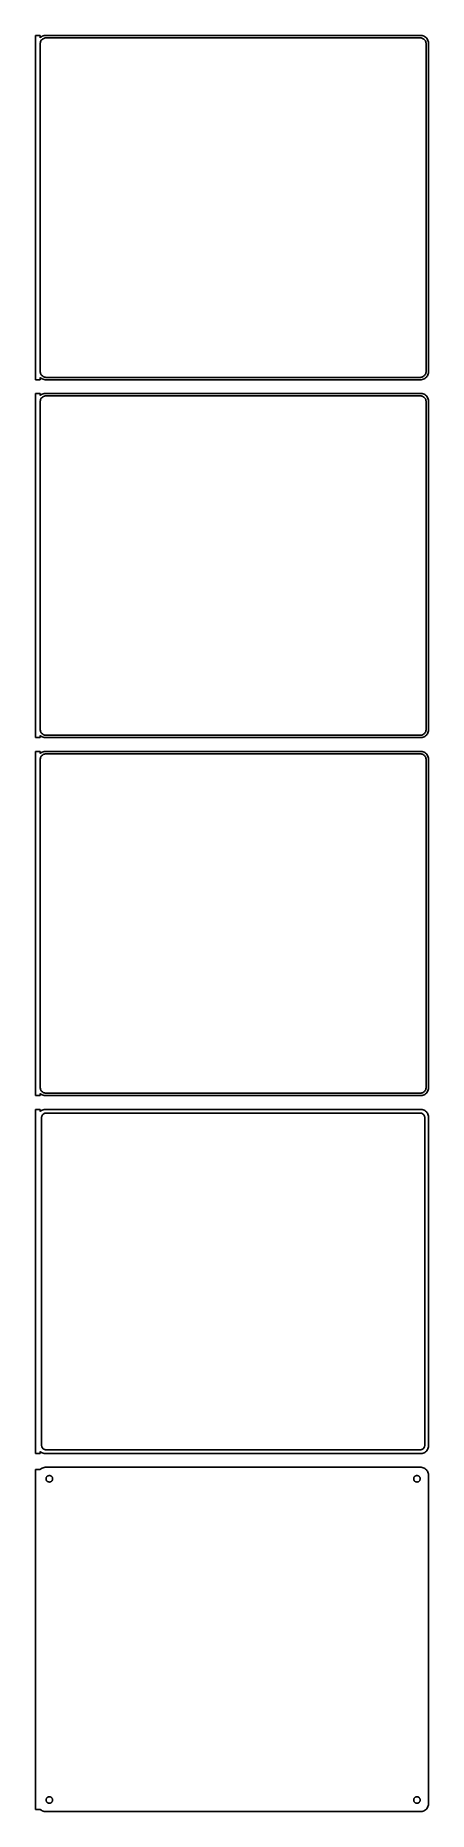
# Model space of a CAD drawing. Header units: metres. Extents: x -129 to 128, y 1058 to 2218.
import ezdxf

# ---------------------------------------------------------------- set-up
doc = ezdxf.new("R2010")
doc.units = ezdxf.units.M

msp = doc.modelspace()

# ---------------------------------------------------------------- linework, layer by layer
for p, q in [((-126, 2218.49), (-129, 2218.49)), ((-129, 2218.49), (-129, 1993.51)), ((-126, 2217.06), (-126, 2218.49)), ((-125.179, 2217.72), (-125.687, 2217.35)), ((-124.629, 2218.02), (-125.179, 2217.72)), ((-124.045, 2218.26), (-124.629, 2218.02)), ((-123.437, 2218.41), (-124.045, 2218.26)), ((-122.814, 2218.49), (-123.437, 2218.41)), ((122.814, 2218.49), (-122.814, 2218.49)), ((123.437, 2218.41), (122.814, 2218.49)), ((124.045, 2218.26), (123.437, 2218.41)), ((124.629, 2218.02), (124.045, 2218.26)), ((125.179, 2217.72), (124.629, 2218.02)), ((125.687, 2217.35), (125.179, 2217.72)), ((-125.687, 2217.35), (-126, 2217.06)), ((-126, 2213), (-125.968, 2213.5)), ((-126, 1999), (-126, 2213)), ((-125.968, 2213.5), (-125.874, 2213.99)), ((-125.874, 2213.99), (-125.719, 2214.47)), ((-125.719, 2214.47), (-125.505, 2214.93)), ((-125.505, 2214.93), (-125.236, 2215.35)), ((-125.236, 2215.35), (-124.916, 2215.74)), ((-124.916, 2215.74), (-124.55, 2216.08)), ((-124.55, 2216.08), (-124.143, 2216.38)), ((-124.143, 2216.38), (-123.703, 2216.62)), ((-123.703, 2216.62), (-123.236, 2216.8)), ((-123.236, 2216.8), (-122.75, 2216.93)), ((-122.75, 2216.93), (-122.251, 2216.99)), ((-122.251, 2216.99), (122.251, 2216.99)), ((122.251, 2216.99), (122.75, 2216.93)), ((122.75, 2216.93), (123.236, 2216.8)), ((123.236, 2216.8), (123.703, 2216.62)), ((123.703, 2216.62), (124.143, 2216.38)), ((124.143, 2216.38), (124.55, 2216.08)), ((124.55, 2216.08), (124.916, 2215.74)), ((124.916, 2215.74), (125.236, 2215.35)), ((125.236, 2215.35), (125.505, 2214.93)), ((125.505, 2214.93), (125.719, 2214.47)), ((126.145, 2216.92), (125.687, 2217.35)), ((125.719, 2214.47), (125.874, 2213.99)), ((125.874, 2213.99), (125.968, 2213.5)), ((125.968, 2213.5), (126, 2213)), ((126, 2213), (126, 1999)), ((126.545, 2216.44), (126.145, 2216.92)), ((126.882, 2215.91), (126.545, 2216.44)), ((127.149, 2215.34), (126.882, 2215.91)), ((127.343, 2214.74), (127.149, 2215.34)), ((127.461, 2214.13), (127.343, 2214.74)), ((127.5, 2213.5), (127.461, 2214.13)), ((127.5, 1998.5), (127.5, 2213.5)), ((-125.968, 1998.5), (-126, 1999)), ((-125.874, 1998.01), (-125.968, 1998.5)), ((-125.719, 1997.53), (-125.874, 1998.01)), ((-125.505, 1997.07), (-125.719, 1997.53)), ((-125.236, 1996.65), (-125.505, 1997.07)), ((125.505, 1997.07), (125.236, 1996.65)), ((125.719, 1997.53), (125.505, 1997.07)), ((125.874, 1998.01), (125.719, 1997.53)), ((125.968, 1998.5), (125.874, 1998.01)), ((126, 1999), (125.968, 1998.5)), ((127.149, 1996.66), (127.343, 1997.26)), ((127.343, 1997.26), (127.461, 1997.87)), ((127.461, 1997.87), (127.5, 1998.5)), ((-129, 1993.51), (-126, 1993.51)), ((-126, 1994.94), (-125.687, 1994.65)), ((-126, 1993.51), (-126, 1994.94)), ((-125.687, 1994.65), (-125.179, 1994.28)), ((-124.916, 1996.26), (-125.236, 1996.65)), ((-125.179, 1994.28), (-124.629, 1993.98)), ((-124.55, 1995.92), (-124.916, 1996.26)), ((-124.629, 1993.98), (-124.045, 1993.74)), ((-124.143, 1995.62), (-124.55, 1995.92)), ((-123.703, 1995.38), (-124.143, 1995.62)), ((-124.045, 1993.74), (-123.437, 1993.59)), ((-123.236, 1995.2), (-123.703, 1995.38)), ((-123.437, 1993.59), (-122.814, 1993.51)), ((-122.75, 1995.07), (-123.236, 1995.2)), ((-122.814, 1993.51), (122.814, 1993.51)), ((-122.251, 1995.01), (-122.75, 1995.07)), ((122.251, 1995.01), (-122.251, 1995.01)), ((122.75, 1995.07), (122.251, 1995.01)), ((123.236, 1995.2), (122.75, 1995.07)), ((122.814, 1993.51), (123.437, 1993.59)), ((123.703, 1995.38), (123.236, 1995.2)), ((123.437, 1993.59), (124.045, 1993.74)), ((124.143, 1995.62), (123.703, 1995.38)), ((124.045, 1993.74), (124.629, 1993.98)), ((124.55, 1995.92), (124.143, 1995.62)), ((124.916, 1996.26), (124.55, 1995.92)), ((124.629, 1993.98), (125.179, 1994.28)), ((125.236, 1996.65), (124.916, 1996.26)), ((125.179, 1994.28), (125.687, 1994.65)), ((125.687, 1994.65), (126.145, 1995.08)), ((126.145, 1995.08), (126.545, 1995.56)), ((126.545, 1995.56), (126.882, 1996.09)), ((126.882, 1996.09), (127.149, 1996.66)), ((-126, 1984.49), (-129, 1984.49)), ((-129, 1984.49), (-129, 1759.51)), ((-126, 1983.06), (-126, 1984.49)), ((-125.687, 1983.35), (-126, 1983.06)), ((-126, 1979), (-125.968, 1979.5)), ((-126, 1765), (-126, 1979)), ((-125.968, 1979.5), (-125.874, 1979.99)), ((-125.874, 1979.99), (-125.719, 1980.47)), ((-125.719, 1980.47), (-125.505, 1980.93)), ((-125.179, 1983.72), (-125.687, 1983.35)), ((-125.505, 1980.93), (-125.236, 1981.35)), ((-125.236, 1981.35), (-124.916, 1981.74)), ((-124.629, 1984.02), (-125.179, 1983.72)), ((-124.916, 1981.74), (-124.55, 1982.08)), ((-124.045, 1984.26), (-124.629, 1984.02)), ((-124.55, 1982.08), (-124.143, 1982.38)), ((-124.143, 1982.38), (-123.703, 1982.62)), ((-123.437, 1984.41), (-124.045, 1984.26)), ((-123.703, 1982.62), (-123.236, 1982.8)), ((-122.814, 1984.49), (-123.437, 1984.41)), ((-123.236, 1982.8), (-122.75, 1982.93)), ((122.814, 1984.49), (-122.814, 1984.49)), ((-122.75, 1982.93), (-122.251, 1982.99)), ((-122.251, 1982.99), (122.251, 1982.99)), ((122.251, 1982.99), (122.75, 1982.93)), ((122.75, 1982.93), (123.236, 1982.8)), ((123.437, 1984.41), (122.814, 1984.49)), ((123.236, 1982.8), (123.703, 1982.62)), ((124.045, 1984.26), (123.437, 1984.41)), ((123.703, 1982.62), (124.143, 1982.38)), ((124.629, 1984.02), (124.045, 1984.26)), ((124.143, 1982.38), (124.55, 1982.08)), ((124.55, 1982.08), (124.916, 1981.74)), ((125.179, 1983.72), (124.629, 1984.02)), ((124.916, 1981.74), (125.236, 1981.35)), ((125.687, 1983.35), (125.179, 1983.72)), ((125.236, 1981.35), (125.505, 1980.93)), ((125.505, 1980.93), (125.719, 1980.47)), ((126.145, 1982.92), (125.687, 1983.35)), ((125.719, 1980.47), (125.874, 1979.99)), ((125.874, 1979.99), (125.968, 1979.5)), ((125.968, 1979.5), (126, 1979)), ((126, 1979), (126, 1765)), ((126.545, 1982.44), (126.145, 1982.92)), ((126.882, 1981.91), (126.545, 1982.44)), ((127.149, 1981.34), (126.882, 1981.91)), ((127.343, 1980.74), (127.149, 1981.34)), ((127.461, 1980.13), (127.343, 1980.74)), ((127.5, 1979.5), (127.461, 1980.13)), ((127.5, 1764.5), (127.5, 1979.5)), ((-125.968, 1764.5), (-126, 1765)), ((126, 1765), (125.968, 1764.5)), ((-129, 1759.51), (-126, 1759.51)), ((-126, 1760.94), (-125.687, 1760.65)), ((-126, 1759.51), (-126, 1760.94)), ((-125.874, 1764.01), (-125.968, 1764.5)), ((-125.719, 1763.53), (-125.874, 1764.01)), ((-125.505, 1763.07), (-125.719, 1763.53)), ((-125.687, 1760.65), (-125.179, 1760.28)), ((-125.236, 1762.65), (-125.505, 1763.07)), ((-124.916, 1762.26), (-125.236, 1762.65)), ((-125.179, 1760.28), (-124.629, 1759.98)), ((-124.55, 1761.92), (-124.916, 1762.26)), ((-124.629, 1759.98), (-124.045, 1759.74)), ((-124.143, 1761.62), (-124.55, 1761.92)), ((-123.703, 1761.38), (-124.143, 1761.62)), ((-124.045, 1759.74), (-123.437, 1759.59)), ((-123.236, 1761.2), (-123.703, 1761.38)), ((-123.437, 1759.59), (-122.814, 1759.51)), ((-122.75, 1761.07), (-123.236, 1761.2)), ((-122.814, 1759.51), (122.814, 1759.51)), ((-122.251, 1761.01), (-122.75, 1761.07)), ((122.251, 1761.01), (-122.251, 1761.01)), ((122.75, 1761.07), (122.251, 1761.01)), ((123.236, 1761.2), (122.75, 1761.07)), ((122.814, 1759.51), (123.437, 1759.59)), ((123.703, 1761.38), (123.236, 1761.2)), ((123.437, 1759.59), (124.045, 1759.74)), ((124.143, 1761.62), (123.703, 1761.38)), ((124.045, 1759.74), (124.629, 1759.98)), ((124.55, 1761.92), (124.143, 1761.62)), ((124.916, 1762.26), (124.55, 1761.92)), ((124.629, 1759.98), (125.179, 1760.28)), ((125.236, 1762.65), (124.916, 1762.26)), ((125.179, 1760.28), (125.687, 1760.65)), ((125.505, 1763.07), (125.236, 1762.65)), ((125.719, 1763.53), (125.505, 1763.07)), ((125.687, 1760.65), (126.145, 1761.08)), ((125.874, 1764.01), (125.719, 1763.53)), ((125.968, 1764.5), (125.874, 1764.01)), ((126.145, 1761.08), (126.545, 1761.56)), ((126.545, 1761.56), (126.882, 1762.09)), ((126.882, 1762.09), (127.149, 1762.66)), ((127.149, 1762.66), (127.343, 1763.26)), ((127.343, 1763.26), (127.461, 1763.87)), ((127.461, 1763.87), (127.5, 1764.5)), ((-126, 1750.49), (-129, 1750.49)), ((-129, 1750.49), (-129, 1525.51)), ((-126, 1749.06), (-126, 1750.49)), ((-125.687, 1749.35), (-126, 1749.06)), ((-126, 1745), (-125.968, 1745.5)), ((-126, 1531), (-126, 1745)), ((-125.968, 1745.5), (-125.874, 1745.99)), ((-125.874, 1745.99), (-125.719, 1746.47)), ((-125.719, 1746.47), (-125.505, 1746.93)), ((-125.179, 1749.72), (-125.687, 1749.35)), ((-125.505, 1746.93), (-125.236, 1747.35)), ((-125.236, 1747.35), (-124.916, 1747.74)), ((-124.629, 1750.02), (-125.179, 1749.72)), ((-124.916, 1747.74), (-124.55, 1748.08)), ((-124.045, 1750.26), (-124.629, 1750.02)), ((-124.55, 1748.08), (-124.143, 1748.38)), ((-124.143, 1748.38), (-123.703, 1748.62)), ((-123.437, 1750.41), (-124.045, 1750.26)), ((-123.703, 1748.62), (-123.236, 1748.8)), ((-122.814, 1750.49), (-123.437, 1750.41)), ((-123.236, 1748.8), (-122.75, 1748.93)), ((122.814, 1750.49), (-122.814, 1750.49)), ((-122.75, 1748.93), (-122.251, 1748.99)), ((-122.251, 1748.99), (122.251, 1748.99)), ((122.251, 1748.99), (122.75, 1748.93)), ((122.75, 1748.93), (123.236, 1748.8)), ((123.437, 1750.41), (122.814, 1750.49)), ((123.236, 1748.8), (123.703, 1748.62)), ((124.045, 1750.26), (123.437, 1750.41)), ((123.703, 1748.62), (124.143, 1748.38)), ((124.629, 1750.02), (124.045, 1750.26)), ((124.143, 1748.38), (124.55, 1748.08)), ((124.55, 1748.08), (124.916, 1747.74)), ((125.179, 1749.72), (124.629, 1750.02)), ((124.916, 1747.74), (125.236, 1747.35)), ((125.687, 1749.35), (125.179, 1749.72)), ((125.236, 1747.35), (125.505, 1746.93)), ((125.505, 1746.93), (125.719, 1746.47)), ((126.145, 1748.92), (125.687, 1749.35)), ((125.719, 1746.47), (125.874, 1745.99)), ((125.874, 1745.99), (125.968, 1745.5)), ((125.968, 1745.5), (126, 1745)), ((126, 1745), (126, 1531)), ((126.545, 1748.44), (126.145, 1748.92)), ((126.882, 1747.91), (126.545, 1748.44)), ((127.149, 1747.34), (126.882, 1747.91)), ((127.343, 1746.74), (127.149, 1747.34)), ((127.461, 1746.13), (127.343, 1746.74)), ((127.5, 1745.5), (127.461, 1746.13)), ((127.5, 1530.5), (127.5, 1745.5)), ((-129, 1525.51), (-126, 1525.51)), ((-125.968, 1530.5), (-126, 1531)), ((-126, 1526.94), (-125.687, 1526.65)), ((-126, 1525.51), (-126, 1526.94)), ((-125.874, 1530.01), (-125.968, 1530.5)), ((-125.719, 1529.53), (-125.874, 1530.01)), ((-125.505, 1529.07), (-125.719, 1529.53)), ((-125.687, 1526.65), (-125.179, 1526.28)), ((-125.236, 1528.65), (-125.505, 1529.07)), ((-124.916, 1528.26), (-125.236, 1528.65)), ((-125.179, 1526.28), (-124.629, 1525.98)), ((-124.55, 1527.92), (-124.916, 1528.26)), ((-124.629, 1525.98), (-124.045, 1525.74)), ((-124.143, 1527.62), (-124.55, 1527.92)), ((-123.703, 1527.38), (-124.143, 1527.62)), ((-124.045, 1525.74), (-123.437, 1525.59)), ((-123.236, 1527.2), (-123.703, 1527.38)), ((-123.437, 1525.59), (-122.814, 1525.51)), ((-122.75, 1527.07), (-123.236, 1527.2)), ((-122.814, 1525.51), (122.814, 1525.51)), ((-122.251, 1527.01), (-122.75, 1527.07)), ((122.251, 1527.01), (-122.251, 1527.01)), ((122.75, 1527.07), (122.251, 1527.01)), ((123.236, 1527.2), (122.75, 1527.07)), ((122.814, 1525.51), (123.437, 1525.59)), ((123.703, 1527.38), (123.236, 1527.2)), ((123.437, 1525.59), (124.045, 1525.74)), ((124.143, 1527.62), (123.703, 1527.38)), ((124.045, 1525.74), (124.629, 1525.98)), ((124.55, 1527.92), (124.143, 1527.62)), ((124.916, 1528.26), (124.55, 1527.92)), ((124.629, 1525.98), (125.179, 1526.28)), ((125.236, 1528.65), (124.916, 1528.26)), ((125.179, 1526.28), (125.687, 1526.65)), ((125.505, 1529.07), (125.236, 1528.65)), ((125.719, 1529.53), (125.505, 1529.07)), ((125.687, 1526.65), (126.145, 1527.08)), ((125.874, 1530.01), (125.719, 1529.53)), ((125.968, 1530.5), (125.874, 1530.01)), ((126, 1531), (125.968, 1530.5)), ((126.145, 1527.08), (126.545, 1527.56)), ((126.545, 1527.56), (126.882, 1528.09)), ((126.882, 1528.09), (127.149, 1528.66)), ((127.149, 1528.66), (127.343, 1529.26)), ((127.343, 1529.26), (127.461, 1529.87)), ((127.461, 1529.87), (127.5, 1530.5)), ((-126, 1516.48), (-129, 1516.48)), ((-129, 1516.48), (-129, 1291.52)), ((-126, 1515.06), (-126, 1516.48)), ((-125.687, 1515.35), (-126, 1515.06)), ((-125.179, 1515.72), (-125.687, 1515.35)), ((-124.629, 1516.02), (-125.179, 1515.72)), ((-125.113, 1511), (-125.088, 1511.39)), ((-125.113, 1297), (-125.113, 1511)), ((-125.088, 1511.39), (-125.015, 1511.77)), ((-125.015, 1511.77), (-124.894, 1512.15)), ((-124.894, 1512.15), (-124.728, 1512.5)), ((-124.728, 1512.5), (-124.518, 1512.83)), ((-124.045, 1516.26), (-124.629, 1516.02)), ((-124.518, 1512.83), (-124.269, 1513.13)), ((-124.269, 1513.13), (-123.984, 1513.4)), ((-123.437, 1516.41), (-124.045, 1516.26)), ((-123.984, 1513.4), (-123.668, 1513.63)), ((-123.668, 1513.63), (-123.325, 1513.82)), ((-122.814, 1516.49), (-123.437, 1516.41)), ((-123.325, 1513.82), (-122.962, 1513.96)), ((-122.962, 1513.96), (-122.583, 1514.06)), ((122.814, 1516.49), (-122.814, 1516.49)), ((-122.583, 1514.06), (-122.195, 1514.11)), ((-122.195, 1514.11), (122.195, 1514.11)), ((122.195, 1514.11), (122.583, 1514.06)), ((122.583, 1514.06), (122.962, 1513.96)), ((123.437, 1516.41), (122.814, 1516.49)), ((122.962, 1513.96), (123.325, 1513.82)), ((123.325, 1513.82), (123.668, 1513.63)), ((124.045, 1516.26), (123.437, 1516.41)), ((123.668, 1513.63), (123.984, 1513.4)), ((123.984, 1513.4), (124.269, 1513.13)), ((124.629, 1516.02), (124.045, 1516.26)), ((124.269, 1513.13), (124.518, 1512.83)), ((124.518, 1512.83), (124.728, 1512.5)), ((125.179, 1515.72), (124.629, 1516.02)), ((124.728, 1512.5), (124.894, 1512.15)), ((124.894, 1512.15), (125.015, 1511.77)), ((125.015, 1511.77), (125.088, 1511.39)), ((125.088, 1511.39), (125.113, 1511)), ((125.113, 1511), (125.113, 1297)), ((125.687, 1515.35), (125.179, 1515.72)), ((126.145, 1514.92), (125.687, 1515.35)), ((126.545, 1514.44), (126.145, 1514.92)), ((126.882, 1513.91), (126.545, 1514.44)), ((127.149, 1513.34), (126.882, 1513.91)), ((127.343, 1512.74), (127.149, 1513.34)), ((127.461, 1512.13), (127.343, 1512.74)), ((127.5, 1511.5), (127.461, 1512.13)), ((127.5, 1296.5), (127.5, 1511.5)), ((-129, 1291.52), (-126, 1291.52)), ((-126, 1291.52), (-126, 1292.94)), ((-126, 1292.94), (-125.687, 1292.65)), ((-125.687, 1292.65), (-125.179, 1292.28)), ((-125.179, 1292.28), (-124.629, 1291.98)), ((-125.088, 1296.61), (-125.113, 1297)), ((-125.015, 1296.23), (-125.088, 1296.61)), ((-124.894, 1295.85), (-125.015, 1296.23)), ((-124.728, 1295.5), (-124.894, 1295.85)), ((-124.518, 1295.17), (-124.728, 1295.5)), ((-124.629, 1291.98), (-124.045, 1291.74)), ((-124.269, 1294.87), (-124.518, 1295.17)), ((-123.984, 1294.6), (-124.269, 1294.87)), ((-124.045, 1291.74), (-123.437, 1291.59)), ((-123.668, 1294.37), (-123.984, 1294.6)), ((-123.325, 1294.18), (-123.668, 1294.37)), ((-123.437, 1291.59), (-122.814, 1291.51)), ((-122.962, 1294.04), (-123.325, 1294.18)), ((-122.583, 1293.94), (-122.962, 1294.04)), ((-122.814, 1291.51), (122.814, 1291.51)), ((-122.195, 1293.89), (-122.583, 1293.94)), ((122.195, 1293.89), (-122.195, 1293.89)), ((122.583, 1293.94), (122.195, 1293.89)), ((122.962, 1294.04), (122.583, 1293.94)), ((122.814, 1291.51), (123.437, 1291.59)), ((123.325, 1294.18), (122.962, 1294.04)), ((123.668, 1294.37), (123.325, 1294.18)), ((123.437, 1291.59), (124.045, 1291.74)), ((123.984, 1294.6), (123.668, 1294.37)), ((124.269, 1294.87), (123.984, 1294.6)), ((124.045, 1291.74), (124.629, 1291.98)), ((124.518, 1295.17), (124.269, 1294.87)), ((124.728, 1295.5), (124.518, 1295.17)), ((124.629, 1291.98), (125.179, 1292.28)), ((124.894, 1295.85), (124.728, 1295.5)), ((125.015, 1296.23), (124.894, 1295.85)), ((125.088, 1296.61), (125.015, 1296.23)), ((125.113, 1297), (125.088, 1296.61)), ((125.179, 1292.28), (125.687, 1292.65)), ((125.687, 1292.65), (126.145, 1293.08)), ((126.145, 1293.08), (126.545, 1293.56)), ((126.545, 1293.56), (126.882, 1294.09)), ((126.882, 1294.09), (127.149, 1294.66)), ((127.149, 1294.66), (127.343, 1295.26)), ((127.343, 1295.26), (127.461, 1295.87)), ((127.461, 1295.87), (127.5, 1296.5)), ((-126, 1281.15), (-129, 1281.15)), ((-129, 1281.15), (-129, 1058.85)), ((-125.687, 1281.35), (-126, 1281.06)), ((-126, 1281.06), (-126, 1281.15)), ((-125.179, 1281.72), (-125.687, 1281.35)), ((-124.629, 1282.02), (-125.179, 1281.72)), ((-124.045, 1282.26), (-124.629, 1282.02)), ((-123.437, 1282.41), (-124.045, 1282.26)), ((-122.814, 1282.49), (-123.437, 1282.41)), ((122.814, 1282.49), (-122.814, 1282.49)), ((-120.66, 1277.03), (-120.4, 1277.1)), ((-120.4, 1277.1), (-120.134, 1277.13)), ((-120.134, 1277.13), (-119.866, 1277.13)), ((-119.866, 1277.13), (-119.6, 1277.1)), ((-119.6, 1277.1), (-119.34, 1277.03)), ((119.34, 1277.03), (119.6, 1277.1)), ((119.6, 1277.1), (119.866, 1277.13)), ((119.866, 1277.13), (120.134, 1277.13)), ((120.134, 1277.13), (120.4, 1277.1)), ((120.4, 1277.1), (120.66, 1277.03)), ((123.437, 1282.41), (122.814, 1282.49)), ((124.045, 1282.26), (123.437, 1282.41)), ((124.629, 1282.02), (124.045, 1282.26)), ((125.179, 1281.72), (124.629, 1282.02)), ((125.687, 1281.35), (125.179, 1281.72)), ((126.145, 1280.92), (125.687, 1281.35)), ((126.545, 1280.44), (126.145, 1280.92)), ((126.882, 1279.91), (126.545, 1280.44)), ((127.149, 1279.34), (126.882, 1279.91)), ((127.343, 1278.74), (127.149, 1279.34)), ((127.461, 1278.13), (127.343, 1278.74)), ((127.5, 1277.5), (127.461, 1278.13)), ((127.5, 1062.5), (127.5, 1277.5)), ((-122.135, 1275), (-122.118, 1275.27)), ((-122.118, 1274.73), (-122.135, 1275)), ((-122.118, 1275.27), (-122.068, 1275.53)), ((-122.068, 1274.47), (-122.118, 1274.73)), ((-122.068, 1275.53), (-121.985, 1275.79)), ((-121.985, 1274.21), (-122.068, 1274.47)), ((-121.985, 1275.79), (-121.871, 1276.03)), ((-121.871, 1273.97), (-121.985, 1274.21)), ((-121.871, 1276.03), (-121.727, 1276.26)), ((-121.727, 1273.74), (-121.871, 1273.97)), ((-121.727, 1276.26), (-121.557, 1276.46)), ((-121.557, 1273.54), (-121.727, 1273.74)), ((-121.557, 1276.46), (-121.361, 1276.65)), ((-121.361, 1273.35), (-121.557, 1273.54)), ((-121.361, 1276.65), (-121.144, 1276.8)), ((-121.144, 1273.2), (-121.361, 1273.35)), ((-121.144, 1276.8), (-120.909, 1276.93)), ((-120.909, 1273.07), (-121.144, 1273.2)), ((-120.909, 1276.93), (-120.66, 1277.03)), ((-120.66, 1272.97), (-120.909, 1273.07)), ((-120.4, 1272.9), (-120.66, 1272.97)), ((-120.134, 1272.87), (-120.4, 1272.9)), ((-119.866, 1272.87), (-120.134, 1272.87)), ((-119.6, 1272.9), (-119.866, 1272.87)), ((-119.34, 1272.97), (-119.6, 1272.9)), ((-119.34, 1277.03), (-119.091, 1276.93)), ((-119.091, 1273.07), (-119.34, 1272.97)), ((-119.091, 1276.93), (-118.856, 1276.8)), ((-118.856, 1273.2), (-119.091, 1273.07)), ((-118.856, 1276.8), (-118.639, 1276.65)), ((-118.639, 1273.35), (-118.856, 1273.2)), ((-118.639, 1276.65), (-118.443, 1276.46)), ((-118.443, 1273.54), (-118.639, 1273.35)), ((-118.443, 1276.46), (-118.273, 1276.26)), ((-118.273, 1273.74), (-118.443, 1273.54)), ((-118.273, 1276.26), (-118.129, 1276.03)), ((-118.129, 1273.97), (-118.273, 1273.74)), ((-118.129, 1276.03), (-118.015, 1275.79)), ((-118.015, 1274.21), (-118.129, 1273.97)), ((-118.015, 1275.79), (-117.932, 1275.53)), ((-117.932, 1274.47), (-118.015, 1274.21)), ((-117.932, 1275.53), (-117.882, 1275.27)), ((-117.882, 1274.73), (-117.932, 1274.47)), ((-117.882, 1275.27), (-117.865, 1275)), ((-117.865, 1275), (-117.882, 1274.73)), ((117.865, 1275), (117.882, 1275.27)), ((117.882, 1274.73), (117.865, 1275)), ((117.882, 1275.27), (117.932, 1275.53)), ((117.932, 1274.47), (117.882, 1274.73)), ((117.932, 1275.53), (118.015, 1275.79)), ((118.015, 1274.21), (117.932, 1274.47)), ((118.015, 1275.79), (118.129, 1276.03)), ((118.129, 1273.97), (118.015, 1274.21)), ((118.129, 1276.03), (118.273, 1276.26)), ((118.273, 1273.74), (118.129, 1273.97)), ((118.273, 1276.26), (118.443, 1276.46)), ((118.443, 1273.54), (118.273, 1273.74)), ((118.443, 1276.46), (118.639, 1276.65)), ((118.639, 1273.35), (118.443, 1273.54)), ((118.639, 1276.65), (118.856, 1276.8)), ((118.856, 1273.2), (118.639, 1273.35)), ((118.856, 1276.8), (119.091, 1276.93)), ((119.091, 1273.07), (118.856, 1273.2)), ((119.091, 1276.93), (119.34, 1277.03)), ((119.34, 1272.97), (119.091, 1273.07)), ((119.6, 1272.9), (119.34, 1272.97)), ((119.866, 1272.87), (119.6, 1272.9)), ((120.134, 1272.87), (119.866, 1272.87)), ((120.4, 1272.9), (120.134, 1272.87)), ((120.66, 1272.97), (120.4, 1272.9)), ((120.66, 1277.03), (120.909, 1276.93)), ((120.909, 1273.07), (120.66, 1272.97)), ((120.909, 1276.93), (121.144, 1276.8)), ((121.144, 1273.2), (120.909, 1273.07)), ((121.144, 1276.8), (121.361, 1276.65)), ((121.361, 1273.35), (121.144, 1273.2)), ((121.361, 1276.65), (121.557, 1276.46)), ((121.557, 1273.54), (121.361, 1273.35)), ((121.557, 1276.46), (121.727, 1276.26)), ((121.727, 1273.74), (121.557, 1273.54)), ((121.727, 1276.26), (121.871, 1276.03)), ((121.871, 1273.97), (121.727, 1273.74)), ((121.871, 1276.03), (121.985, 1275.79)), ((121.985, 1274.21), (121.871, 1273.97)), ((121.985, 1275.79), (122.068, 1275.53)), ((122.068, 1274.47), (121.985, 1274.21)), ((122.068, 1275.53), (122.118, 1275.27)), ((122.118, 1274.73), (122.068, 1274.47)), ((122.118, 1275.27), (122.135, 1275)), ((122.135, 1275), (122.118, 1274.73)), ((-129, 1058.85), (-126, 1058.85)), ((-126, 1058.85), (-126, 1058.94)), ((-126, 1058.94), (-125.687, 1058.65)), ((-125.687, 1058.65), (-125.179, 1058.28)), ((-125.179, 1058.28), (-124.629, 1057.98)), ((-124.629, 1057.98), (-124.045, 1057.74)), ((-124.045, 1057.74), (-123.437, 1057.59)), ((-123.437, 1057.59), (-122.814, 1057.51)), ((-122.814, 1057.51), (122.814, 1057.51)), ((-122.135, 1065), (-122.118, 1065.27)), ((-122.118, 1064.73), (-122.135, 1065)), ((-122.118, 1065.27), (-122.068, 1065.53)), ((-122.068, 1064.47), (-122.118, 1064.73)), ((-122.068, 1065.53), (-121.985, 1065.79)), ((-121.985, 1064.21), (-122.068, 1064.47)), ((-121.985, 1065.79), (-121.871, 1066.03)), ((-121.871, 1063.97), (-121.985, 1064.21)), ((-121.871, 1066.03), (-121.727, 1066.26)), ((-121.727, 1063.74), (-121.871, 1063.97)), ((-121.727, 1066.26), (-121.557, 1066.46)), ((-121.557, 1063.54), (-121.727, 1063.74)), ((-121.557, 1066.46), (-121.361, 1066.65)), ((-121.361, 1063.35), (-121.557, 1063.54)), ((-121.361, 1066.65), (-121.144, 1066.8)), ((-121.144, 1063.2), (-121.361, 1063.35)), ((-121.144, 1066.8), (-120.909, 1066.93)), ((-120.909, 1063.07), (-121.144, 1063.2)), ((-120.909, 1066.93), (-120.66, 1067.03)), ((-120.66, 1062.97), (-120.909, 1063.07)), ((-120.66, 1067.03), (-120.4, 1067.1)), ((-120.4, 1062.9), (-120.66, 1062.97)), ((-120.4, 1067.1), (-120.134, 1067.13)), ((-120.134, 1062.87), (-120.4, 1062.9)), ((-120.134, 1067.13), (-119.866, 1067.13)), ((-119.866, 1062.87), (-120.134, 1062.87)), ((-119.866, 1067.13), (-119.6, 1067.1)), ((-119.6, 1062.9), (-119.866, 1062.87)), ((-119.6, 1067.1), (-119.34, 1067.03)), ((-119.34, 1062.97), (-119.6, 1062.9)), ((-119.34, 1067.03), (-119.091, 1066.93)), ((-119.091, 1063.07), (-119.34, 1062.97)), ((-119.091, 1066.93), (-118.856, 1066.8)), ((-118.856, 1063.2), (-119.091, 1063.07)), ((-118.856, 1066.8), (-118.639, 1066.65)), ((-118.639, 1063.35), (-118.856, 1063.2)), ((-118.639, 1066.65), (-118.443, 1066.46)), ((-118.443, 1063.54), (-118.639, 1063.35)), ((-118.443, 1066.46), (-118.273, 1066.26)), ((-118.273, 1063.74), (-118.443, 1063.54)), ((-118.273, 1066.26), (-118.129, 1066.03)), ((-118.129, 1063.97), (-118.273, 1063.74)), ((-118.129, 1066.03), (-118.015, 1065.79)), ((-118.015, 1064.21), (-118.129, 1063.97)), ((-118.015, 1065.79), (-117.932, 1065.53)), ((-117.932, 1064.47), (-118.015, 1064.21)), ((-117.932, 1065.53), (-117.882, 1065.27)), ((-117.882, 1064.73), (-117.932, 1064.47)), ((-117.882, 1065.27), (-117.865, 1065)), ((-117.865, 1065), (-117.882, 1064.73)), ((117.865, 1065), (117.882, 1065.27)), ((117.882, 1064.73), (117.865, 1065)), ((117.882, 1065.27), (117.932, 1065.53)), ((117.932, 1064.47), (117.882, 1064.73)), ((117.932, 1065.53), (118.015, 1065.79)), ((118.015, 1064.21), (117.932, 1064.47)), ((118.015, 1065.79), (118.129, 1066.03)), ((118.129, 1063.97), (118.015, 1064.21)), ((118.129, 1066.03), (118.273, 1066.26)), ((118.273, 1063.74), (118.129, 1063.97)), ((118.273, 1066.26), (118.443, 1066.46)), ((118.443, 1063.54), (118.273, 1063.74)), ((118.443, 1066.46), (118.639, 1066.65)), ((118.639, 1063.35), (118.443, 1063.54)), ((118.639, 1066.65), (118.856, 1066.8)), ((118.856, 1063.2), (118.639, 1063.35)), ((118.856, 1066.8), (119.091, 1066.93)), ((119.091, 1063.07), (118.856, 1063.2)), ((119.091, 1066.93), (119.34, 1067.03)), ((119.34, 1062.97), (119.091, 1063.07)), ((119.34, 1067.03), (119.6, 1067.1)), ((119.6, 1062.9), (119.34, 1062.97)), ((119.6, 1067.1), (119.866, 1067.13)), ((119.866, 1062.87), (119.6, 1062.9)), ((119.866, 1067.13), (120.134, 1067.13)), ((120.134, 1062.87), (119.866, 1062.87)), ((120.134, 1067.13), (120.4, 1067.1)), ((120.4, 1062.9), (120.134, 1062.87)), ((120.4, 1067.1), (120.66, 1067.03)), ((120.66, 1062.97), (120.4, 1062.9)), ((120.66, 1067.03), (120.909, 1066.93)), ((120.909, 1063.07), (120.66, 1062.97)), ((120.909, 1066.93), (121.144, 1066.8)), ((121.144, 1063.2), (120.909, 1063.07)), ((121.144, 1066.8), (121.361, 1066.65)), ((121.361, 1063.35), (121.144, 1063.2)), ((121.361, 1066.65), (121.557, 1066.46)), ((121.557, 1063.54), (121.361, 1063.35)), ((121.557, 1066.46), (121.727, 1066.26)), ((121.727, 1063.74), (121.557, 1063.54)), ((121.727, 1066.26), (121.871, 1066.03)), ((121.871, 1063.97), (121.727, 1063.74)), ((121.871, 1066.03), (121.985, 1065.79)), ((121.985, 1064.21), (121.871, 1063.97)), ((121.985, 1065.79), (122.068, 1065.53)), ((122.068, 1064.47), (121.985, 1064.21)), ((122.068, 1065.53), (122.118, 1065.27)), ((122.118, 1064.73), (122.068, 1064.47)), ((122.118, 1065.27), (122.135, 1065)), ((122.135, 1065), (122.118, 1064.73)), ((122.814, 1057.51), (123.437, 1057.59)), ((123.437, 1057.59), (124.045, 1057.74)), ((124.045, 1057.74), (124.629, 1057.98)), ((124.629, 1057.98), (125.179, 1058.28)), ((125.179, 1058.28), (125.687, 1058.65)), ((125.687, 1058.65), (126.145, 1059.08)), ((126.145, 1059.08), (126.545, 1059.56)), ((126.545, 1059.56), (126.882, 1060.09)), ((126.882, 1060.09), (127.149, 1060.66)), ((127.149, 1060.66), (127.343, 1061.26)), ((127.343, 1061.26), (127.461, 1061.87)), ((127.461, 1061.87), (127.5, 1062.5))]:
    msp.add_line(p, q)

doc.saveas('drawing.dxf')
